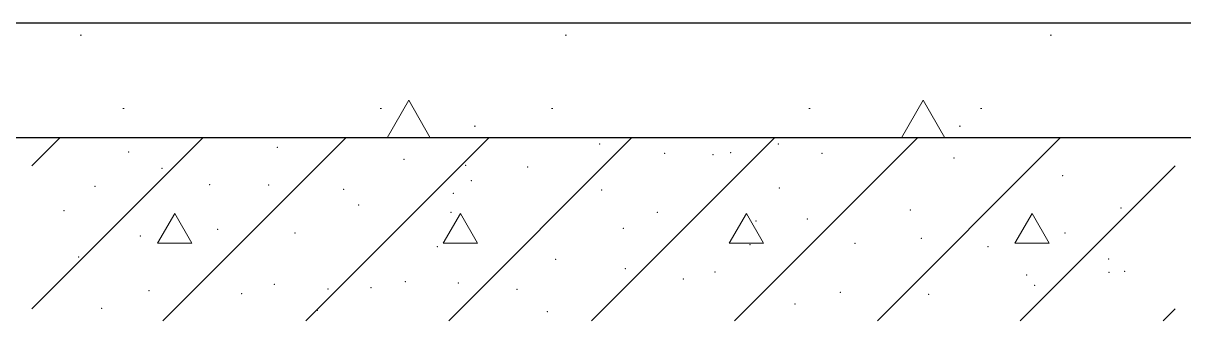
# Model space of a CAD drawing. Header units: millimetres. Extents: x 18162 to 7085488, y 72188 to 247925.
# Drawn here: x 3681787 to 3682802, y 121858 to 122118 of the extents above; entities that cross this region are included whole.
import ezdxf

# ---------------------------------------------------------------- set-up
doc = ezdxf.new("R2010")
doc.units = ezdxf.units.MM
doc.header["$MEASUREMENT"] = 0
doc.linetypes.add('Dot & Dashed', pattern=[670.277762413025, 317.49999999993, -176.3888888888499, 0, -176.3888735242451])
doc.layers.add('Structural - Bearing', color=7, linetype='Continuous')

# ---------------------------------------------------------------- blocks, each defined once
blk = doc.blocks.new('*X886', base_point=(3761974.72826797, 95118.00664509191))
at = {"layer": 'Structural - Bearing', "color": 7, "linetype": 'Continuous', "lineweight": 9}
for p, q in [((3681794.905737498, 121993.431929248), (3681819.480439628, 122018.0066313774)), ((3681794.905737498, 121868.431929248), (3681944.480439628, 122018.0066313774)), ((3681909.480451836, 121858.0066435857), (3682069.480439628, 122018.0066313774)), ((3682034.480451836, 121858.0066435857), (3682194.480439628, 122018.0066313774)), ((3682159.480451836, 121858.0066435857), (3682319.480439628, 122018.0066313774)), ((3682284.480451836, 121858.0066435857), (3682444.480439628, 122018.0066313774)), ((3682409.480451836, 121858.0066435857), (3682569.480439628, 122018.0066313774)), ((3682534.480451836, 121858.0066435857), (3682694.480439628, 122018.0066313774)), ((3682659.480451836, 121858.0066435857), (3682794.905737498, 121993.431929248)), ((3681904.779807621, 121925.7794227031), (3681919.905737498, 121951.7835177126)), ((3681919.905737498, 121951.7835177126), (3681934.816758432, 121925.7461246033)), ((3682154.779807621, 121925.7794227031), (3682169.905737498, 121951.7835177126)), ((3682169.905737498, 121951.7835177126), (3682184.816758432, 121925.7461246033)), ((3682404.779807621, 121925.7794227031), (3682419.905737498, 121951.7835177126)), ((3682419.905737498, 121951.7835177126), (3682434.816758432, 121925.7461246033)), ((3682654.779807621, 121925.7794227031), (3682669.905737498, 121951.7835177126)), ((3682669.905737498, 121951.7835177126), (3682684.816758432, 121925.7461246033)), ((3681934.816758432, 121925.7461246033), (3681904.779807621, 121925.7794227031)), ((3682184.816758432, 121925.7461246033), (3682154.779807621, 121925.7794227031)), ((3682434.816758432, 121925.7461246033), (3682404.779807621, 121925.7794227031)), ((3682684.816758432, 121925.7461246033), (3682654.779807621, 121925.7794227031)), ((3682784.480451836, 121858.0066435857), (3682794.905737498, 121868.431929248))]:
    blk.add_line(p, q, dxfattribs=at)
for p in [(3682009.674027633, 122009.477317182), (3682291.582133912, 122012.4494427911), (3682447.875607974, 122012.5195445237), (3681879.610069368, 122005.614031293), (3682120.421556453, 121999.1752214779), (3682348.355423908, 122004.3262693299), (3682390.698976816, 122003.2476583899), (3682406.152120372, 122004.7929727455), (3682486.145953951, 122004.3262693299), (3682601.616507659, 122000.1157999091), (3681908.800571553, 121991.101466168), (3682174.354967028, 121993.9757722561), (3682228.440969476, 121992.4304579005), (3682179.429399238, 121980.4058043129), (3682696.67121923, 121984.7038861224), (3681849.991544219, 121975.5747863908), (3681950.284385463, 121976.9773143443), (3682002.014922674, 121976.6049629013), (3682067.690782788, 121972.7416770123), (3682163.537766539, 121969.2507425662), (3682293.344172412, 121972.3413712774), (3682448.595962455, 121973.9970766172), (3682080.620023213, 121959.2546006242), (3681822.948542995, 121954.1035527721), (3682161.62993927, 121952.8157908091), (3682341.916614093, 121952.8157908091), (3682383.138940929, 121956.6651326786), (3682563.255926477, 121954.7404822705), (3682747.561632444, 121956.6790766982), (3681957.519668131, 121938.0065282343), (3682240.797699222, 121939.3238909713), (3682312.298088943, 121938.6504092159), (3682428.196665615, 121945.089219031), (3682473.335801139, 121946.9864377519), (3681889.912165072, 121932.2115994008), (3682025.12717119, 121934.7871233268), (3682572.9141412, 121930.0583779792), (3682698.626677849, 121934.7871233268), (3682149.629937339, 121922.8913118974), (3682423.045617763, 121924.4850276226), (3682514.964852864, 121925.7658381025), (3682631.244701781, 121922.727255052), (3681835.931123146, 121913.6194257637), (3682253.061038645, 121911.6074079924), (3682736.849392476, 121912.074111408), (3682314.012680846, 121903.501071965), (3682392.347044766, 121900.7193003157), (3682665.113055271, 121898.0876311734), (3682736.988708759, 121900.2967081172), (3682750.757221677, 121901.2569109186), (3682007.098503707, 121889.7154546211), (3682091.662770303, 121886.7927471632), (3682121.709318416, 121892.2909785471), (3682168.068749085, 121891.0032165841), (3682364.725957178, 121894.6449239961), (3682671.94618954, 121888.8943960736), (3681897.445380629, 121884.2748888781), (3681978.339717557, 121881.6416993112), (3682053.82044729, 121885.8037673624), (3682219.151204641, 121885.5049852002), (3682501.961610421, 121882.7131386511), (3682579.227328202, 121881.1678242955), (3681856.02020977, 121868.8053094505), (3682044.548561156, 121867.2599950949), (3682245.74724624, 121866.0224995925), (3682462.538215653, 121872.62736557)]:
    blk.add_point(p, dxfattribs=at)

msp = doc.modelspace()

# ---------------------------------------------------------------- hatches: boundary and pattern name
at = {"layer": 'Structural - Bearing', "linetype": 'Continuous', "lineweight": 9}
h = msp.add_hatch(dxfattribs=at)
h.set_pattern_fill('Lightweight_Concrete_0003', style=0, pattern_type=2)
h.set_pattern_definition([(0, (3761974.72826797, 95118.00664509191), (0, 779.4228634059974), [48.75, -401.25]), (0, (3762199.72826797, 95507.71806085958), (0, 779.4228634059974), [48.75, -401.25]), (60.00000000000014, (3761974.72826797, 95118.00664509191), (-675.0000000000032, 389.7114317029972), [48.75000000000001, -401.2499999999999]), (60.00000000000014, (3762424.72826797, 95118.00664509191), (-675.0000000000032, 389.7114317029972), [48.75000000000001, -401.2499999999999]), (120.0000000000003, (3762023.478266182, 95118.00664509191), (675.0000000000005, 389.7114317030018), [48.75, -401.2499999999999]), (120.0000000000003, (3762473.478275123, 95118.00664509191), (675.0000000000005, 389.7114317030018), [48.75, -401.2499999999999]), (0, (3761974.72826797, 95193.00664509191), (0, 150), [0, -150, 0, -225]), (44.99999999999999, (3762049.72826797, 95193.00664509191), (-106.0660171779821, 106.0660171779822), [0, -112.5, 0, -187.5])])
h.paths.add_polyline_path([(3678429.054967296, 122018.0066313774), (3683229.054910993, 122018.0066313774), (3683229.054910993, 122118.0066431188), (3678429.054967296, 122118.0066431188)])

# ---------------------------------------------------------------- linework, layer by layer
at = {"color": 8, "linetype": 'Dot & Dashed', "lineweight": 13}
msp.add_line((3658879.295591753, 122118.0066450919), (3689916.499070422, 122118.0066450919), dxfattribs=at)
at = {"layer": 'Structural - Bearing', "color": 7, "linetype": 'Continuous', "lineweight": 25}
msp.add_line((3683229.054934476, 122018.0066450919), (3678429.05494373, 122018.0066450919), dxfattribs=at)
at = {"layer": 'Structural - Bearing', "color": 7, "linetype": 'Continuous', "lineweight": 25, "flags": 128}
msp.add_lwpolyline([(3683229.054910993, 122118.0066568333), (3679789.054934375, 122118.0066450919), (3679749.054934375, 122118.0066450919), (3678429.054967296, 122118.0066568333)], dxfattribs=at)

# ---------------------------------------------------------------- block references
at = {"layer": 'Structural - Bearing', "lineweight": 0}
msp.add_blockref('*X886', (3761974.72826797, 95118.00664509191), dxfattribs=at)

doc.saveas('drawing.dxf')
